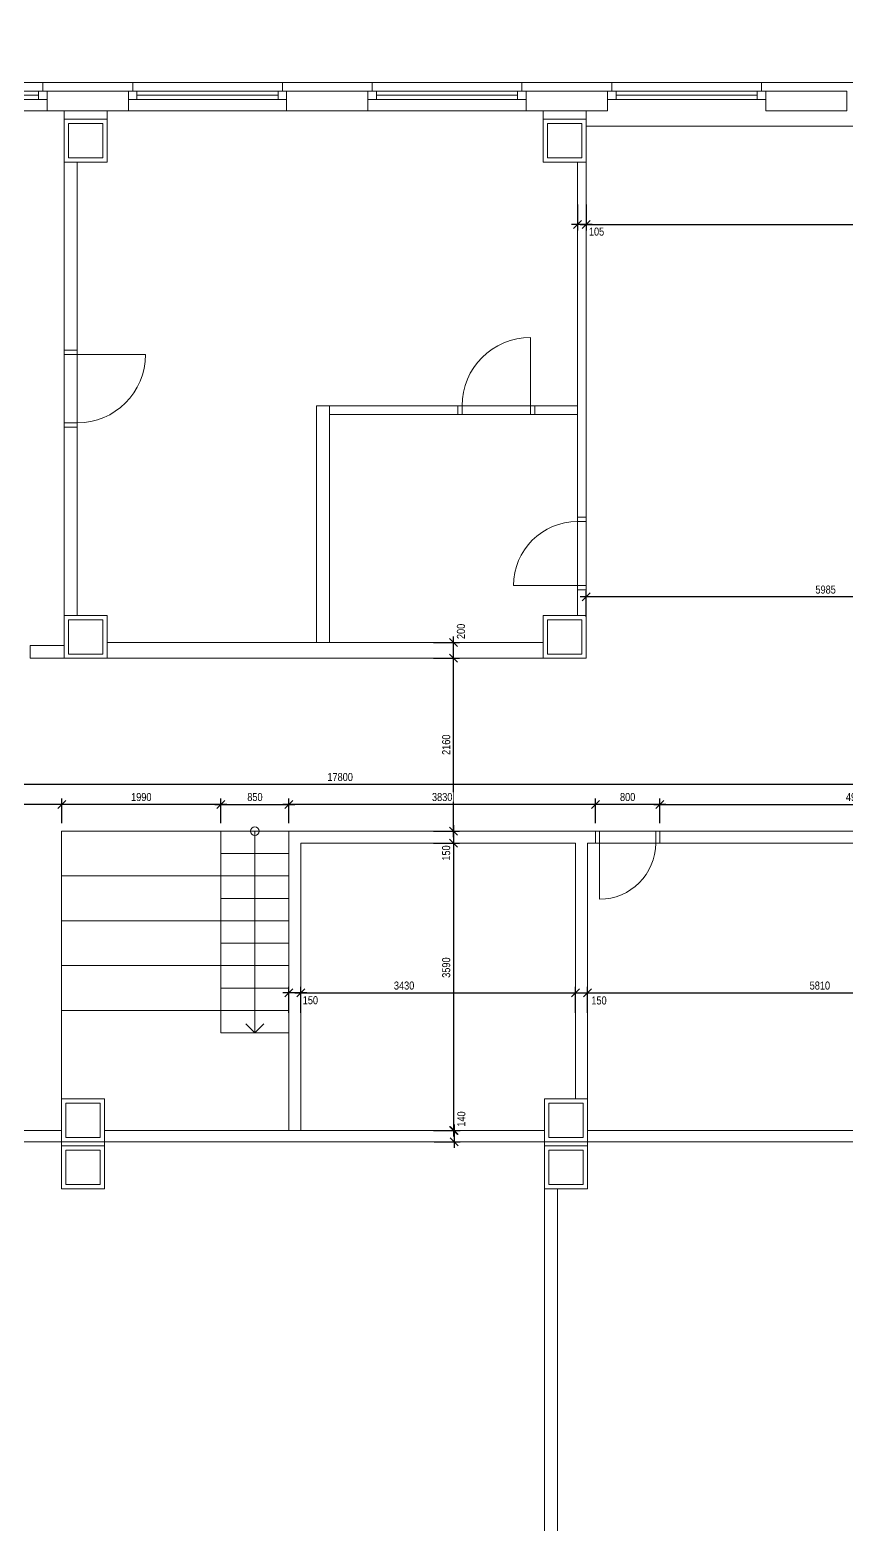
# Model space of a CAD drawing. Header units: millimetres. Extents: x -685 to 53218, y -11849 to 27902.
# Drawn here: x 13213 to 23423, y 6864 to 25618 of the extents above; entities that cross this region are included whole.
import ezdxf

# ---------------------------------------------------------------- set-up
doc = ezdxf.new("R2010")
doc.units = ezdxf.units.MM
for name, color, linetype, lineweight in [('__okna dvere', 7, 'Continuous', 9), ('_kóty', 7, 'Continuous', 5), ('Konštrukcie', 7, 'Continuous', 15)]:
    doc.layers.add(name, color=color, linetype=linetype, lineweight=lineweight)
doc.styles.add('PDF Arial', font='ARIALN.TTF')
doc.dimstyles.new('1.50 int', dxfattribs={"dimscale": 50, "dimtxt": 2, "dimasz": 2, "dimexe": 1.5, "dimexo": 2, "dimgap": 0.5, "dimtad": 1, "dimrnd": 5, "dimzin": 9, "dimtxsty": 'PDF Arial', "dimblk": 'OBLIQUE', "dimcen": 10, "dimdle": 1.5, "dimadec": 0, "dimazin": 0, "dimtfac": 1, "dimtmove": 1, "dimatfit": 3, "dimldrblk": 'OBLIQUE', "dimfxl": 5, "dimfxlon": 1, "dimarcsym": 0})

# ---------------------------------------------------------------- blocks, each defined once
blk = doc.blocks.new('*U6')
for points in [[(0, 0), (100, 0), (100, 100), (0, 100)], [(0, 0), (1850, 0), (1850, 100), (0, 100)], [(1750, 0), (1850, 0), (1850, 100), (1750, 100)]]:
    blk.add_lwpolyline(points, close=True)
blk.add_lwpolyline([(1750, 50), (100, 50)])
blk = doc.blocks.new('*U133')
at = {"ltscale": 0.25}
blk.add_lwpolyline([(50, 0), (50, 748)], dxfattribs=at)
for points in [[(50, 0), (0, 0), (0, -100), (50, -100)], [(798, -100), (848, -100), (848, 0), (798, 0)]]:
    blk.add_lwpolyline(points, close=True)
blk.add_lwpolyline([(50, 0), (798, 0), (798, -100), (50, -100)], close=True, dxfattribs=at)
blk.add_arc((50, 0), 748, 0, 90, dxfattribs=at)
blk = doc.blocks.new('*U7')
at = {"ltscale": 0.25}
blk.add_lwpolyline([(50, 0), (50, 800)], dxfattribs=at)
for points in [[(50, 0), (0, 0), (0, -100), (50, -100)], [(850, -100), (900, -100), (900, 0), (850, 0)]]:
    blk.add_lwpolyline(points, close=True)
blk.add_lwpolyline([(50, 0), (850, 0), (850, -100), (50, -100)], close=True, dxfattribs=at)
blk.add_arc((50, 0), 800, 0, 90, dxfattribs=at)
blk = doc.blocks.new('*U10')
at = {"ltscale": 0.25}
blk.add_lwpolyline([(50, 0), (50, 800)], dxfattribs=at)
for points in [[(50, 0), (0, 0), (0, -150), (50, -150)], [(850, -150), (900, -150), (900, 0), (850, 0)]]:
    blk.add_lwpolyline(points, close=True)
blk.add_lwpolyline([(50, 0), (850, 0), (850, -150), (50, -150)], close=True, dxfattribs=at)
blk.add_arc((50, 0), 800, 0, 90, dxfattribs=at)
blk = doc.blocks.new('_Oblique')
at = {"color": 0, "linetype": 'ByBlock', "lineweight": -2}
blk.add_line((-0.5, -0.5), (0.5, 0.5), dxfattribs=at)
blk = doc.blocks.new('*D25')
at = {"layer": '_kóty', "color": 0, "lineweight": -2, "transparency": 16777216}
for p, q in [((20162, 23440), (20162, 23115)), ((29142, 23440), (29142, 23115)), ((20087, 23190), (29217, 23190))]:
    blk.add_line(p, q, dxfattribs=at)
at = {"layer": 'Defpoints', "color": 0, "transparency": 16777216}
for p in [(29142, 25618), (20162, 25169), (29142, 23190)]:
    blk.add_point(p, dxfattribs=at)
at = {"layer": '_kóty', "color": 0, "lineweight": -2, "transparency": 16777216, "xscale": 100, "yscale": 100, "zscale": 100, "rotation": 180}
blk.add_blockref('_Oblique', (20162, 23190), dxfattribs=at)
at = {"layer": '_kóty', "color": 0, "lineweight": -2, "transparency": 16777216, "xscale": 100, "yscale": 100, "zscale": 100}
blk.add_blockref('_Oblique', (29142, 23190), dxfattribs=at)
at = {"layer": '_kóty', "color": 0, "transparency": 16777216, "insert": (24652, 23281), "char_height": 100, "attachment_point": 5, "style": 'PDF Arial', "bg_fill": 3, "box_fill_scale": 1.1, "bg_fill_color": 256, "bg_fill_true_color": 13158600, "bg_fill_transparency": 0}
blk.add_mtext('8980', dxfattribs=at)
blk = doc.blocks.new('*D52')
at = {"layer": '_kóty', "color": 0, "lineweight": -2, "transparency": 16777216}
for p, q in [((8189, 16443), (8189, 16118)), ((25989, 16443), (25989, 16118)), ((26064, 16193), (8114, 16193))]:
    blk.add_line(p, q, dxfattribs=at)
at = {"layer": 'Defpoints', "color": 0, "transparency": 16777216}
for p in [(8189, 17768), (25989, 17768), (8189, 16193)]:
    blk.add_point(p, dxfattribs=at)
at = {"layer": '_kóty', "color": 0, "lineweight": -2, "transparency": 16777216, "xscale": 100, "yscale": 100, "zscale": 100, "rotation": 180}
blk.add_blockref('_Oblique', (8189, 16193), dxfattribs=at)
at = {"layer": '_kóty', "color": 0, "lineweight": -2, "transparency": 16777216, "xscale": 100, "yscale": 100, "zscale": 100}
blk.add_blockref('_Oblique', (25989, 16193), dxfattribs=at)
at = {"layer": '_kóty', "color": 0, "transparency": 16777216, "insert": (17089, 16284), "char_height": 100, "attachment_point": 5, "style": 'PDF Arial', "bg_fill": 3, "box_fill_scale": 1.1, "bg_fill_color": 256, "bg_fill_true_color": 13158600, "bg_fill_transparency": 0}
blk.add_mtext('17800', dxfattribs=at)
blk = doc.blocks.new('*D55')
at = {"layer": '_kóty', "color": 0, "lineweight": -2, "transparency": 16777216}
for p, q in [((20055, 23440), (20055, 23115)), ((20162, 23440), (20162, 23115)), ((20237, 23190), (19980, 23190))]:
    blk.add_line(p, q, dxfattribs=at)
at = {"layer": 'Defpoints', "color": 0, "transparency": 16777216}
for p in [(20055, 25169), (20162, 25169), (20055, 23190)]:
    blk.add_point(p, dxfattribs=at)
at = {"layer": '_kóty', "color": 0, "transparency": 16777216, "insert": (20293, 23099), "char_height": 100, "attachment_point": 5, "style": 'PDF Arial', "bg_fill": 3, "box_fill_scale": 1.1, "bg_fill_color": 256, "bg_fill_true_color": 13158600, "bg_fill_transparency": 0}
blk.add_mtext('105', dxfattribs=at)
at = {"layer": '_kóty', "color": 0, "lineweight": -2, "transparency": 16777216, "xscale": 100, "yscale": 100, "zscale": 100, "rotation": 180}
blk.add_blockref('_Oblique', (20055, 23190), dxfattribs=at)
at = {"layer": '_kóty', "color": 0, "lineweight": -2, "transparency": 16777216, "xscale": 100, "yscale": 100, "zscale": 100}
blk.add_blockref('_Oblique', (20162, 23190), dxfattribs=at)
blk = doc.blocks.new('*D59')
at = {"layer": '_kóty', "color": 0, "lineweight": -2, "transparency": 16777216}
for p, q in [((20162, 18285), (20162, 18610)), ((26149, 18403), (26149, 18610)), ((26224, 18535), (20087, 18535))]:
    blk.add_line(p, q, dxfattribs=at)
at = {"layer": 'Defpoints', "color": 0, "transparency": 16777216}
for p in [(20162, 18535), (26149, 18303), (20162, 17768)]:
    blk.add_point(p, dxfattribs=at)
at = {"layer": '_kóty', "color": 0, "lineweight": -2, "transparency": 16777216, "xscale": 100, "yscale": 100, "zscale": 100, "rotation": 180}
blk.add_blockref('_Oblique', (20162, 18535), dxfattribs=at)
at = {"layer": '_kóty', "color": 0, "lineweight": -2, "transparency": 16777216, "xscale": 100, "yscale": 100, "zscale": 100}
blk.add_blockref('_Oblique', (26149, 18535), dxfattribs=at)
at = {"layer": '_kóty', "color": 0, "transparency": 16777216, "insert": (23156, 18626), "char_height": 100, "attachment_point": 5, "style": 'PDF Arial', "bg_fill": 3, "box_fill_scale": 1.1, "bg_fill_color": 256, "bg_fill_true_color": 13158600, "bg_fill_transparency": 0}
blk.add_mtext('5985', dxfattribs=at)
blk = doc.blocks.new('*U68')
at = {"ltscale": 0.25}
blk.add_lwpolyline([(50, 0), (50, 655)], dxfattribs=at)
for points in [[(50, 0), (0, 0), (0, -140), (50, -140)], [(705, -140), (755, -140), (755, 0), (705, 0)]]:
    blk.add_lwpolyline(points, close=True)
blk.add_lwpolyline([(50, 0), (705, 0), (705, -140), (50, -140)], close=True, dxfattribs=at)
blk.add_arc((50, 0), 655, 0, 90, dxfattribs=at)
blk = doc.blocks.new('*D69')
at = {"layer": '_kóty', "color": 0, "lineweight": -2, "transparency": 16777216}
for p, q in [((18506, 15533), (18506, 17843)), ((18256, 17768), (18581, 17768)), ((18256, 15608), (18581, 15608))]:
    blk.add_line(p, q, dxfattribs=at)
at = {"layer": 'Defpoints', "color": 0, "transparency": 16777216}
for p in [(17685, 17768), (18506, 17768), (16449, 15608)]:
    blk.add_point(p, dxfattribs=at)
at = {"layer": '_kóty', "color": 0, "lineweight": -2, "transparency": 16777216, "xscale": 100, "yscale": 100, "zscale": 100}
for p, rotation in [((18506, 17768), 90), ((18506, 15608), 270)]:
    blk.add_blockref('_Oblique', p, dxfattribs=dict(at, rotation=rotation))
at = {"layer": '_kóty', "color": 0, "transparency": 16777216, "insert": (18415, 16688), "char_height": 100, "attachment_point": 5, "rotation": 90, "style": 'PDF Arial', "bg_fill": 3, "box_fill_scale": 1.1, "bg_fill_color": 256, "bg_fill_true_color": 13158600, "bg_fill_transparency": 0}
blk.add_mtext('2160', dxfattribs=at)
blk = doc.blocks.new('*D70')
at = {"layer": '_kóty', "color": 0, "lineweight": -2, "transparency": 16777216}
for p, q in [((18256, 15608), (18581, 15608)), ((18506, 15683), (18506, 15383)), ((18256, 15458), (18581, 15458))]:
    blk.add_line(p, q, dxfattribs=at)
at = {"layer": 'Defpoints', "color": 0, "transparency": 16777216}
for p in [(16449, 15608), (17685, 15458)]:
    blk.add_point(p, dxfattribs=at)
at = {"layer": '_kóty', "color": 0, "lineweight": -2, "transparency": 16777216, "xscale": 100, "yscale": 100, "zscale": 100, "rotation": 90}
blk.add_blockref('_Oblique', (18506, 15608), dxfattribs=at)
at = {"layer": '_kóty', "color": 0, "transparency": 16777216, "insert": (18414, 15335), "char_height": 100, "attachment_point": 5, "rotation": 90, "style": 'PDF Arial', "bg_fill": 3, "box_fill_scale": 1.1, "bg_fill_color": 256, "bg_fill_true_color": 13158600, "bg_fill_transparency": 0}
blk.add_mtext('150', dxfattribs=at)
at = {"layer": 'Defpoints', "color": 0, "transparency": 16777216}
blk.add_point((18506, 15458), dxfattribs=at)
at = {"layer": '_kóty', "color": 0, "lineweight": -2, "transparency": 16777216, "xscale": 100, "yscale": 100, "zscale": 100, "rotation": 270}
blk.add_blockref('_Oblique', (18506, 15458), dxfattribs=at)
blk = doc.blocks.new('*D72')
at = {"layer": '_kóty', "color": 0, "lineweight": -2, "transparency": 16777216}
for p, q in [((18264, 11868), (18589, 11868)), ((18514, 11943), (18514, 11653)), ((18264, 11728), (18589, 11728))]:
    blk.add_line(p, q, dxfattribs=at)
at = {"layer": 'Defpoints', "color": 0, "transparency": 16777216}
for p in [(16599, 11868), (16894, 11728), (18514, 11728)]:
    blk.add_point(p, dxfattribs=at)
at = {"layer": '_kóty', "color": 0, "lineweight": -2, "transparency": 16777216, "xscale": 100, "yscale": 100, "zscale": 100, "rotation": 270}
blk.add_blockref('_Oblique', (18514, 11728), dxfattribs=at)
at = {"layer": '_kóty', "color": 0, "transparency": 16777216, "insert": (18604, 12011), "char_height": 100, "attachment_point": 5, "rotation": 90, "style": 'PDF Arial', "bg_fill": 3, "box_fill_scale": 1.1, "bg_fill_color": 256, "bg_fill_true_color": 13158600, "bg_fill_transparency": 0}
blk.add_mtext('140', dxfattribs=at)
at = {"layer": '_kóty', "color": 0, "lineweight": -2, "transparency": 16777216, "xscale": 100, "yscale": 100, "zscale": 100, "rotation": 90}
blk.add_blockref('_Oblique', (18514, 11868), dxfattribs=at)
blk = doc.blocks.new('*D73')
at = {"layer": '_kóty', "color": 0, "lineweight": -2, "transparency": 16777216}
for p, q in [((18506, 17693), (18506, 18042)), ((18256, 17967), (18581, 17967)), ((18256, 17768), (18581, 17768))]:
    blk.add_line(p, q, dxfattribs=at)
at = {"layer": 'Defpoints', "color": 0, "transparency": 16777216}
for p in [(16903, 17967), (17685, 17768)]:
    blk.add_point(p, dxfattribs=at)
at = {"layer": '_kóty', "color": 0, "lineweight": -2, "transparency": 16777216, "xscale": 100, "yscale": 100, "zscale": 100, "rotation": 270}
blk.add_blockref('_Oblique', (18506, 17768), dxfattribs=at)
at = {"layer": '_kóty', "color": 0, "transparency": 16777216, "insert": (18599, 18104), "char_height": 100, "attachment_point": 5, "rotation": 90, "style": 'PDF Arial', "bg_fill": 3, "box_fill_scale": 1.1, "bg_fill_color": 256, "bg_fill_true_color": 13158600, "bg_fill_transparency": 0}
blk.add_mtext('200', dxfattribs=at)
at = {"layer": 'Defpoints', "color": 0, "transparency": 16777216}
blk.add_point((18506, 17967), dxfattribs=at)
at = {"layer": '_kóty', "color": 0, "lineweight": -2, "transparency": 16777216, "xscale": 100, "yscale": 100, "zscale": 100, "rotation": 90}
blk.add_blockref('_Oblique', (18506, 17967), dxfattribs=at)
blk = doc.blocks.new('*D74')
at = {"layer": '_kóty', "color": 0, "lineweight": -2, "transparency": 16777216}
for p, q in [((15674, 15943), (13534, 15943)), ((13609, 15708), (13609, 16018)), ((15599, 15708), (15599, 16018))]:
    blk.add_line(p, q, dxfattribs=at)
at = {"layer": 'Defpoints', "color": 0, "transparency": 16777216}
for p in [(13609, 15943), (13609, 15608), (15599, 15608)]:
    blk.add_point(p, dxfattribs=at)
at = {"layer": '_kóty', "color": 0, "lineweight": -2, "transparency": 16777216, "xscale": 100, "yscale": 100, "zscale": 100, "rotation": 180}
blk.add_blockref('_Oblique', (13609, 15943), dxfattribs=at)
at = {"layer": '_kóty', "color": 0, "lineweight": -2, "transparency": 16777216, "xscale": 100, "yscale": 100, "zscale": 100}
blk.add_blockref('_Oblique', (15599, 15943), dxfattribs=at)
at = {"layer": '_kóty', "color": 0, "transparency": 16777216, "insert": (14604, 16034), "char_height": 100, "attachment_point": 5, "style": 'PDF Arial', "bg_fill": 3, "box_fill_scale": 1.1, "bg_fill_color": 256, "bg_fill_true_color": 13158600, "bg_fill_transparency": 0}
blk.add_mtext('1990', dxfattribs=at)
blk = doc.blocks.new('*D75')
at = {"layer": '_kóty', "color": 0, "lineweight": -2, "transparency": 16777216}
for p, q in [((15524, 15943), (16524, 15943)), ((15599, 15708), (15599, 16018)), ((16449, 15708), (16449, 16018))]:
    blk.add_line(p, q, dxfattribs=at)
at = {"layer": 'Defpoints', "color": 0, "transparency": 16777216}
for p in [(16449, 15943), (15599, 15608), (16449, 15608)]:
    blk.add_point(p, dxfattribs=at)
at = {"layer": '_kóty', "color": 0, "lineweight": -2, "transparency": 16777216, "xscale": 100, "yscale": 100, "zscale": 100, "rotation": 180}
blk.add_blockref('_Oblique', (15599, 15943), dxfattribs=at)
at = {"layer": '_kóty', "color": 0, "lineweight": -2, "transparency": 16777216, "xscale": 100, "yscale": 100, "zscale": 100}
blk.add_blockref('_Oblique', (16449, 15943), dxfattribs=at)
at = {"layer": '_kóty', "color": 0, "transparency": 16777216, "insert": (16024, 16034), "char_height": 100, "attachment_point": 5, "style": 'PDF Arial', "bg_fill": 3, "box_fill_scale": 1.1, "bg_fill_color": 256, "bg_fill_true_color": 13158600, "bg_fill_transparency": 0}
blk.add_mtext('850', dxfattribs=at)
blk = doc.blocks.new('*D76')
at = {"layer": '_kóty', "color": 0, "lineweight": -2, "transparency": 16777216}
for p, q in [((21011, 15943), (26064, 15943)), ((21086, 15708), (21086, 16018)), ((25989, 15708), (25989, 16018))]:
    blk.add_line(p, q, dxfattribs=at)
at = {"layer": 'Defpoints', "color": 0, "transparency": 16777216}
for p in [(25989, 15943), (21086, 15608), (25989, 15608)]:
    blk.add_point(p, dxfattribs=at)
at = {"layer": '_kóty', "color": 0, "lineweight": -2, "transparency": 16777216, "xscale": 100, "yscale": 100, "zscale": 100, "rotation": 180}
blk.add_blockref('_Oblique', (21086, 15943), dxfattribs=at)
at = {"layer": '_kóty', "color": 0, "lineweight": -2, "transparency": 16777216, "xscale": 100, "yscale": 100, "zscale": 100}
blk.add_blockref('_Oblique', (25989, 15943), dxfattribs=at)
at = {"layer": '_kóty', "color": 0, "transparency": 16777216, "insert": (23537, 16034), "char_height": 100, "attachment_point": 5, "style": 'PDF Arial', "bg_fill": 3, "box_fill_scale": 1.1, "bg_fill_color": 256, "bg_fill_true_color": 13158600, "bg_fill_transparency": 0}
blk.add_mtext('4910', dxfattribs=at)
blk = doc.blocks.new('*D77')
at = {"layer": '_kóty', "color": 0, "lineweight": -2, "transparency": 16777216}
for p, q in [((13684, 15943), (11964, 15943)), ((12039, 15693), (12039, 16018)), ((13609, 15708), (13609, 16018))]:
    blk.add_line(p, q, dxfattribs=at)
at = {"layer": 'Defpoints', "color": 0, "transparency": 16777216}
for p in [(12039, 15943), (13609, 15608), (12039, 14868)]:
    blk.add_point(p, dxfattribs=at)
at = {"layer": '_kóty', "color": 0, "lineweight": -2, "transparency": 16777216, "xscale": 100, "yscale": 100, "zscale": 100, "rotation": 180}
blk.add_blockref('_Oblique', (12039, 15943), dxfattribs=at)
at = {"layer": '_kóty', "color": 0, "lineweight": -2, "transparency": 16777216, "xscale": 100, "yscale": 100, "zscale": 100}
blk.add_blockref('_Oblique', (13609, 15943), dxfattribs=at)
at = {"layer": '_kóty', "color": 0, "transparency": 16777216, "insert": (12824, 16034), "char_height": 100, "attachment_point": 5, "style": 'PDF Arial', "bg_fill": 3, "box_fill_scale": 1.1, "bg_fill_color": 256, "bg_fill_true_color": 13158600, "bg_fill_transparency": 0}
blk.add_mtext('1570', dxfattribs=at)
blk = doc.blocks.new('*D80')
at = {"layer": '_kóty', "color": 0, "lineweight": -2, "transparency": 16777216}
for p, q in [((18256, 15458), (18581, 15458)), ((18506, 15533), (18506, 11793)), ((18256, 11868), (18581, 11868))]:
    blk.add_line(p, q, dxfattribs=at)
at = {"layer": 'Defpoints', "color": 0, "transparency": 16777216}
for p in [(17685, 15458), (16599, 11868), (18506, 11868)]:
    blk.add_point(p, dxfattribs=at)
at = {"layer": '_kóty', "color": 0, "lineweight": -2, "transparency": 16777216, "xscale": 100, "yscale": 100, "zscale": 100}
for p, rotation in [((18506, 15458), 90), ((18506, 11868), 270)]:
    blk.add_blockref('_Oblique', p, dxfattribs=dict(at, rotation=rotation))
at = {"layer": '_kóty', "color": 0, "transparency": 16777216, "insert": (18415, 13903), "char_height": 100, "attachment_point": 5, "rotation": 90, "style": 'PDF Arial', "bg_fill": 3, "box_fill_scale": 1.1, "bg_fill_color": 256, "bg_fill_true_color": 13158600, "bg_fill_transparency": 0}
blk.add_mtext('3590', dxfattribs=at)
blk = doc.blocks.new('*D81')
at = {"layer": '_kóty', "color": 0, "lineweight": -2, "transparency": 16777216}
for p, q in [((16524, 13587), (20104, 13587)), ((16599, 13337), (16599, 13662)), ((20029, 13337), (20029, 13662))]:
    blk.add_line(p, q, dxfattribs=at)
at = {"layer": 'Defpoints', "color": 0, "transparency": 16777216}
for p in [(20029, 13587), (20029, 12262), (16599, 11868)]:
    blk.add_point(p, dxfattribs=at)
at = {"layer": '_kóty', "color": 0, "lineweight": -2, "transparency": 16777216, "xscale": 100, "yscale": 100, "zscale": 100, "rotation": 180}
blk.add_blockref('_Oblique', (16599, 13587), dxfattribs=at)
at = {"layer": '_kóty', "color": 0, "lineweight": -2, "transparency": 16777216, "xscale": 100, "yscale": 100, "zscale": 100}
blk.add_blockref('_Oblique', (20029, 13587), dxfattribs=at)
at = {"layer": '_kóty', "color": 0, "transparency": 16777216, "insert": (17888, 13678), "char_height": 100, "attachment_point": 5, "style": 'PDF Arial', "bg_fill": 3, "box_fill_scale": 1.1, "bg_fill_color": 256, "bg_fill_true_color": 13158600, "bg_fill_transparency": 0}
blk.add_mtext('3430', dxfattribs=at)
blk = doc.blocks.new('*D82')
at = {"layer": '_kóty', "color": 0, "lineweight": -2, "transparency": 16777216}
for p, q in [((16674, 13587), (16374, 13587)), ((16449, 13337), (16449, 13662)), ((16599, 13337), (16599, 13662))]:
    blk.add_line(p, q, dxfattribs=at)
at = {"layer": 'Defpoints', "color": 0, "transparency": 16777216}
for p in [(16449, 13587), (16449, 11868), (16599, 11868)]:
    blk.add_point(p, dxfattribs=at)
at = {"layer": '_kóty', "color": 0, "lineweight": -2, "transparency": 16777216, "xscale": 100, "yscale": 100, "zscale": 100, "rotation": 180}
blk.add_blockref('_Oblique', (16449, 13587), dxfattribs=at)
at = {"layer": '_kóty', "color": 0, "transparency": 16777216, "insert": (16717, 13495), "char_height": 100, "attachment_point": 5, "style": 'PDF Arial', "bg_fill": 3, "box_fill_scale": 1.1, "bg_fill_color": 256, "bg_fill_true_color": 13158600, "bg_fill_transparency": 0}
blk.add_mtext('150', dxfattribs=at)
at = {"layer": '_kóty', "color": 0, "lineweight": -2, "transparency": 16777216, "xscale": 100, "yscale": 100, "zscale": 100}
blk.add_blockref('_Oblique', (16599, 13587), dxfattribs=at)
blk = doc.blocks.new('*D83')
at = {"layer": '_kóty', "color": 0, "lineweight": -2, "transparency": 16777216}
for p, q in [((19954, 13587), (20254, 13587)), ((20029, 13337), (20029, 13662)), ((20179, 13337), (20179, 13662))]:
    blk.add_line(p, q, dxfattribs=at)
at = {"layer": 'Defpoints', "color": 0, "transparency": 16777216}
for p in [(20029, 12262), (20179, 12262)]:
    blk.add_point(p, dxfattribs=at)
at = {"layer": '_kóty', "color": 0, "lineweight": -2, "transparency": 16777216, "xscale": 100, "yscale": 100, "zscale": 100, "rotation": 180}
blk.add_blockref('_Oblique', (20029, 13587), dxfattribs=at)
at = {"layer": '_kóty', "color": 0, "transparency": 16777216, "insert": (20324, 13492), "char_height": 100, "attachment_point": 5, "style": 'PDF Arial', "bg_fill": 3, "box_fill_scale": 1.1, "bg_fill_color": 256, "bg_fill_true_color": 13158600, "bg_fill_transparency": 0}
blk.add_mtext('150', dxfattribs=at)
at = {"layer": 'Defpoints', "color": 0, "transparency": 16777216}
blk.add_point((20179, 13587), dxfattribs=at)
at = {"layer": '_kóty', "color": 0, "lineweight": -2, "transparency": 16777216, "xscale": 100, "yscale": 100, "zscale": 100}
blk.add_blockref('_Oblique', (20179, 13587), dxfattribs=at)
blk = doc.blocks.new('*D84')
at = {"layer": '_kóty', "color": 0, "lineweight": -2, "transparency": 16777216}
for p, q in [((20104, 13587), (26064, 13587)), ((20179, 13337), (20179, 13662)), ((25989, 13337), (25989, 13662))]:
    blk.add_line(p, q, dxfattribs=at)
at = {"layer": 'Defpoints', "color": 0, "transparency": 16777216}
for p in [(25989, 13587), (20179, 12262), (25989, 12262)]:
    blk.add_point(p, dxfattribs=at)
at = {"layer": '_kóty', "color": 0, "lineweight": -2, "transparency": 16777216, "xscale": 100, "yscale": 100, "zscale": 100, "rotation": 180}
blk.add_blockref('_Oblique', (20179, 13587), dxfattribs=at)
at = {"layer": '_kóty', "color": 0, "lineweight": -2, "transparency": 16777216, "xscale": 100, "yscale": 100, "zscale": 100}
blk.add_blockref('_Oblique', (25989, 13587), dxfattribs=at)
at = {"layer": '_kóty', "color": 0, "transparency": 16777216, "insert": (23084, 13678), "char_height": 100, "attachment_point": 5, "style": 'PDF Arial', "bg_fill": 3, "box_fill_scale": 1.1, "bg_fill_color": 256, "bg_fill_true_color": 13158600, "bg_fill_transparency": 0}
blk.add_mtext('5810', dxfattribs=at)
blk = doc.blocks.new('*D108')
at = {"layer": '_kóty', "color": 0, "lineweight": -2, "transparency": 16777216}
for p, q in [((21161, 15943), (20204, 15943)), ((20279, 15708), (20279, 16018)), ((21086, 15708), (21086, 16018))]:
    blk.add_line(p, q, dxfattribs=at)
at = {"layer": 'Defpoints', "color": 0, "transparency": 16777216}
for p in [(20279, 15943), (20279, 15608), (21086, 15608)]:
    blk.add_point(p, dxfattribs=at)
at = {"layer": '_kóty', "color": 0, "lineweight": -2, "transparency": 16777216, "xscale": 100, "yscale": 100, "zscale": 100, "rotation": 180}
blk.add_blockref('_Oblique', (20279, 15943), dxfattribs=at)
at = {"layer": '_kóty', "color": 0, "lineweight": -2, "transparency": 16777216, "xscale": 100, "yscale": 100, "zscale": 100}
blk.add_blockref('_Oblique', (21086, 15943), dxfattribs=at)
at = {"layer": '_kóty', "color": 0, "transparency": 16777216, "insert": (20682, 16034), "char_height": 100, "attachment_point": 5, "style": 'PDF Arial', "bg_fill": 3, "box_fill_scale": 1.1, "bg_fill_color": 256, "bg_fill_true_color": 13158600, "bg_fill_transparency": 0}
blk.add_mtext('800', dxfattribs=at)
blk = doc.blocks.new('*D109')
at = {"layer": '_kóty', "color": 0, "lineweight": -2, "transparency": 16777216}
for p, q in [((20354, 15943), (16374, 15943)), ((16449, 15708), (16449, 16018)), ((20279, 15708), (20279, 16018))]:
    blk.add_line(p, q, dxfattribs=at)
at = {"layer": 'Defpoints', "color": 0, "transparency": 16777216}
for p in [(16449, 15943), (16449, 15608), (20279, 15608)]:
    blk.add_point(p, dxfattribs=at)
at = {"layer": '_kóty', "color": 0, "lineweight": -2, "transparency": 16777216, "xscale": 100, "yscale": 100, "zscale": 100, "rotation": 180}
blk.add_blockref('_Oblique', (16449, 15943), dxfattribs=at)
at = {"layer": '_kóty', "color": 0, "lineweight": -2, "transparency": 16777216, "xscale": 100, "yscale": 100, "zscale": 100}
blk.add_blockref('_Oblique', (20279, 15943), dxfattribs=at)
at = {"layer": '_kóty', "color": 0, "transparency": 16777216, "insert": (18364, 16034), "char_height": 100, "attachment_point": 5, "style": 'PDF Arial', "bg_fill": 3, "box_fill_scale": 1.1, "bg_fill_color": 256, "bg_fill_true_color": 13158600, "bg_fill_transparency": 0}
blk.add_mtext('3830', dxfattribs=at)

msp = doc.modelspace()

# ---------------------------------------------------------------- linework, layer by layer
at = {"layer": 'Konštrukcie'}
for p, q in [((50962.093, 24962.952), (6435.366, 24962.952)), ((13427.078, 24610.159), (13427.078, 24856.045)), ((14442.693, 24856.045), (13427.078, 24856.045)), ((14442.693, 24610.159), (14442.693, 24856.045)), ((16420.471, 24610.159), (16420.471, 24856.045)), ((17436.087, 24856.045), (16420.471, 24856.045)), ((17436.087, 24610.159), (17436.087, 24856.045)), ((19413.864, 24610.159), (19413.864, 24856.045)), ((20429.48, 24856.045), (19413.864, 24856.045)), ((20429.48, 24610.159), (20429.48, 24856.045)), ((22407.258, 24610.159), (22407.258, 24856.045)), ((23422.873, 24856.045), (22407.258, 24856.045)), ((23422.873, 24610.159), (23422.873, 24856.045)), ((20429.48, 24610.159), (11182.032, 24610.159)), ((13640.891, 24503.252), (13640.891, 24610.159)), ((14175.426, 24503.252), (14175.426, 24610.159)), ((19627.678, 24503.252), (19627.678, 24610.159)), ((20162.213, 24503.252), (20162.213, 24610.159)), ((23422.873, 24610.159), (22407.258, 24610.159)), ((16794.645, 20921.871), (16794.645, 17967.047)), ((16955.005, 20814.964), (16955.005, 17967.047)), ((19629.54, 17967.047), (14177.288, 17967.047)), ((19627.678, 17768.117), (14175.426, 17768.117)), ((14143.174, 11868.117), (19644.105, 11868.117)), ((20178.639, 11868.117), (25614.465, 11868.117)), ((14143.174, 11727.877), (19644.105, 11727.877)), ((14143.174, 11727.877), (19644.105, 11727.877)), ((20178.639, 11727.877), (25614.465, 11727.877)), ((19644.105, 11139.889), (19644.105, 6863.612)), ((19804.465, 11139.889), (19804.465, 6863.612))]:
    msp.add_line(p, q, dxfattribs=at)
at = {"layer": 'Konštrukcie', "lineweight": 9}
for p, q in [((13608.639, 15608.117), (13608.639, 12262.411)), ((15598.639, 15608.117), (15598.639, 13088.117))]:
    msp.add_line(p, q, dxfattribs=at)
at = {"layer": 'Konštrukcie'}
for points in [[(13373.624, 24856.045), (13373.624, 24962.952)], [(14496.147, 24856.045), (14496.147, 24962.952)], [(16367.017, 24856.045), (16367.017, 24962.952)], [(17489.54, 24856.045), (17489.54, 24962.952)], [(19360.411, 24856.045), (19360.411, 24962.952)], [(20482.933, 24856.045), (20482.933, 24962.952)], [(22353.804, 24856.045), (22353.804, 24962.952)], [(25614.465, 24418.477), (20162.213, 24418.477)], [(13640.891, 23968.717), (13640.891, 21616.766), (13801.252, 21616.766), (13801.252, 23968.717)], [(20055.306, 23968.717), (20055.306, 19530.279), (20162.213, 19530.279), (20162.213, 23968.717)], [(16794.645, 20921.871), (18558.609, 20921.871), (18558.609, 20814.964), (16955.005, 20814.964)], [(16955.005, 20814.964), (16955.005, 20921.871)], [(20055.306, 20921.871), (19520.771, 20921.871), (19520.771, 20814.964), (20055.306, 20814.964)], [(13640.891, 18302.651), (13640.891, 20654.603), (13801.252, 20654.603), (13801.252, 18302.651)], [(13640.891, 17928.477), (13213.264, 17928.477), (13213.264, 17768.117), (13640.891, 17768.117)], [(25988.639, 15608.117), (16448.639, 15608.117), (16448.639, 11868.117)], [(20028.639, 15458.117), (16598.639, 15458.117), (16598.639, 11868.117)], [(20028.639, 15458.117), (20028.639, 12262.411)], [(25988.639, 15458.117), (20178.639, 15458.117)], [(20178.639, 15458.117), (20178.639, 12262.411)], [(13608.639, 11868.117), (8188.639, 11868.117), (8188.639, 11727.877), (13608.639, 11727.877)], [(13608.639, 11727.877), (13608.639, 11674.423)], [(14143.174, 11727.877), (14143.174, 11674.423)], [(19644.105, 11727.877), (19644.105, 11674.423)], [(20178.639, 11727.877), (20178.639, 11674.423)]]:
    msp.add_lwpolyline(points, dxfattribs=at)
for points in [[(13640.891, 23968.717), (14175.426, 23968.717), (14175.426, 24503.252), (13640.891, 24503.252)], [(13694.345, 24022.171), (14121.972, 24022.171), (14121.972, 24449.799), (13694.345, 24449.799)], [(19627.678, 23968.717), (20162.213, 23968.717), (20162.213, 24503.252), (19627.678, 24503.252)], [(19681.132, 24022.171), (20108.759, 24022.171), (20108.759, 24449.799), (19681.132, 24449.799)], [(20162.213, 18302.651), (20055.306, 18302.651), (20055.306, 18623.372), (20162.213, 18623.372)], [(13640.891, 17768.117), (14175.426, 17768.117), (14175.426, 18302.651), (13640.891, 18302.651)], [(13694.345, 17821.57), (14121.972, 17821.57), (14121.972, 18249.198), (13694.345, 18249.198)], [(19627.678, 17768.117), (20162.213, 17768.117), (20162.213, 18302.651), (19627.678, 18302.651)], [(19681.132, 17821.57), (20108.759, 17821.57), (20108.759, 18249.198), (19681.132, 18249.198)], [(13608.639, 11727.877), (14143.174, 11727.877), (14143.174, 12262.411), (13608.639, 12262.411)], [(13662.093, 11781.33), (14089.72, 11781.33), (14089.72, 12208.958), (13662.093, 12208.958)], [(19644.105, 11727.877), (20178.639, 11727.877), (20178.639, 12262.411), (19644.105, 12262.411)], [(19697.558, 11781.33), (20125.186, 11781.33), (20125.186, 12208.958), (19697.558, 12208.958)], [(13608.639, 11139.889), (14143.174, 11139.889), (14143.174, 11674.423), (13608.639, 11674.423)], [(19644.105, 11139.889), (20178.639, 11139.889), (20178.639, 11674.423), (19644.105, 11674.423)], [(13662.093, 11193.342), (14089.72, 11193.342), (14089.72, 11620.97), (13662.093, 11620.97)], [(19697.558, 11193.342), (20125.186, 11193.342), (20125.186, 11620.97), (19697.558, 11620.97)]]:
    msp.add_lwpolyline(points, close=True, dxfattribs=at)
at = {"layer": 'Konštrukcie', "lineweight": 9}
for points in [[(16448.639, 15608.117), (13608.639, 15608.117)], [(16023.639, 15608.117), (16023.639, 13088.117)], [(16448.639, 15328.117), (15598.639, 15328.117)], [(16448.639, 15048.117), (13608.639, 15048.117)], [(16448.639, 14768.117), (15598.639, 14768.117)], [(16448.639, 14488.117), (13608.639, 14488.117)], [(16448.639, 14208.117), (15598.639, 14208.117)], [(16448.639, 13928.117), (13608.639, 13928.117)], [(16448.639, 13648.117), (15598.639, 13648.117)], [(16448.639, 13368.117), (13608.639, 13368.117)], [(16023.639, 13088.117), (15910.247, 13201.509)], [(16023.639, 13088.117), (16137.031, 13201.509)], [(16448.639, 13088.117), (15598.639, 13088.117)]]:
    msp.add_lwpolyline(points, dxfattribs=at)
msp.add_circle((16023.639, 15608.117), 53.453, dxfattribs=at)

# ---------------------------------------------------------------- block references
at = {"layer": '__okna dvere', "yscale": 1.069069069069, "zscale": 1.069069069069}
for name, p, xscale in [('*U6', (11449.3, 24749.138), 1.069069069069), ('*U6', (14442.693, 24749.138), 1.069069069069), ('*U6', (17436.087, 24749.138), 1.069069069069), ('*U6', (20429.48, 24749.138), 1.069069069069), ('*U7', (19520.771, 20921.871), -1.069069069069)]:
    msp.add_blockref(name, p, dxfattribs=dict(at, xscale=xscale))
for name, p, xscale, rotation in [('*U10', (13801.252, 21616.766), 1.069069069069, 270), ('*U133', (20055.306, 18623.372), 1.069069069069, 90.00000000000001), ('*U68', (20278.639, 15458.117), -1.069069069069, 180)]:
    msp.add_blockref(name, p, dxfattribs=dict(at, xscale=xscale, rotation=rotation))

# ---------------------------------------------------------------- next in the draw order: dimensions: what is measured, and where the dimension line sits
at = {"layer": '_kóty'}
for base, p1, p2, override, picture, middle in [((29142.393, 23189.677), (20162.213, 25168.626), (29142.393, 25618.386), {"dimscale": 50, "dimgap": 0.8, "dimtfill": 1}, '*D25', (24652.303, 23280.735)), ((8188.639, 16192.816), (25988.639, 17768.117), (8188.639, 17768.117), {"dimgap": 0.8, "dimtfill": 1}, '*D52', (17088.639, 16283.873))]:
    dim = msp.add_linear_dim(base=base, p1=p1, p2=p2, dimstyle='1.50 int', override=override, dxfattribs=at)
    dim.commit()
    dim.dimension.update_dxf_attribs({"geometry": picture, "text_midpoint": middle})
dim = msp.add_linear_dim(base=(18514.435, 11727.877), p1=(16598.639, 11868.117), p2=(16893.639, 11727.877), angle=90, dimstyle='1.50 int', override={"dimgap": 0.8, "dimtmove": 2, "dimtfill": 1}, dxfattribs=at)
dim.commit()
dim.dimension.update_dxf_attribs({"geometry": '*D72', "text_midpoint": (18604.035, 12011.068), "dimtype": 160})

# ---------------------------------------------------------------- next in the draw order: dimensions: what is measured, and where the dimension line sits
dim = msp.add_linear_dim(base=(20055.306, 23189.677), p1=(20162.213, 25168.626), p2=(20055.306, 25168.626), dimstyle='1.50 int', override={"dimgap": 0.8, "dimtmove": 2, "dimtfill": 1}, dxfattribs=at)
dim.commit()
dim.dimension.update_dxf_attribs({"geometry": '*D55', "text_midpoint": (20293.119, 23099.411), "dimtype": 160})
for base, p1, p2, picture, middle in [((20162.213, 18535.395), (26148.999, 18302.651), (20162.213, 17768.117), '*D59', (23155.606, 18626.452)), ((13608.639, 15942.816), (15598.639, 15608.117), (13608.639, 15608.117), '*D74', (14603.639, 16033.873))]:
    dim = msp.add_linear_dim(base=base, p1=p1, p2=p2, dimstyle='1.50 int', override={"dimgap": 0.8, "dimtfill": 1}, dxfattribs=at)
    dim.commit()
    dim.dimension.update_dxf_attribs({"geometry": picture, "text_midpoint": middle})
dim = msp.add_linear_dim(base=(18506.222, 17768.117), p1=(16448.639, 15608.117), p2=(17684.765, 17768.117), angle=90, dimstyle='1.50 int', override={"dimgap": 0.8, "dimtfill": 1}, dxfattribs=at)
dim.commit()
dim.dimension.update_dxf_attribs({"geometry": '*D69', "text_midpoint": (18415.164, 16688.117)})
dim = msp.add_linear_dim(base=(25988.639, 15942.816), p1=(21085.546, 15608.117), p2=(25988.639, 15608.117), text='4910', dimstyle='1.50 int', override={"dimgap": 0.8, "dimtfill": 1}, dxfattribs=at)
dim.commit()
dim.dimension.update_dxf_attribs({"geometry": '*D76', "text_midpoint": (23537.093, 16033.873)})

# ---------------------------------------------------------------- next in the draw order: dimensions: what is measured, and where the dimension line sits
for base, p1, p2, picture, middle in [((18506.222, 17967.047), (17684.765, 17768.117), (16903.414, 17967.047), '*D73', (18598.622, 18104.085)), ((18506.222, 15458.117), (16448.639, 15608.117), (17684.765, 15458.117), '*D70', (18414.304, 15334.682))]:
    dim = msp.add_linear_dim(base=base, p1=p1, p2=p2, angle=90, dimstyle='1.50 int', override={"dimgap": 0.8, "dimtmove": 2, "dimtfill": 1}, dxfattribs=at)
    dim.commit()
    dim.dimension.update_dxf_attribs({"geometry": picture, "text_midpoint": middle, "dimtype": 160})
dim = msp.add_linear_dim(base=(12038.639, 15942.816), p1=(13608.639, 15608.117), p2=(12038.639, 14868.117), dimstyle='1.50 int', override={"dimgap": 0.8, "dimtfill": 1}, dxfattribs=at)
dim.commit()
dim.dimension.update_dxf_attribs({"geometry": '*D77', "text_midpoint": (12823.639, 16033.873)})
dim = msp.add_linear_dim(base=(20278.639, 15942.816), p1=(21085.546, 15608.117), p2=(20278.639, 15608.117), text='800', dimstyle='1.50 int', override={"dimgap": 0.8, "dimtfill": 1}, dxfattribs=at)
dim.commit()
dim.dimension.update_dxf_attribs({"geometry": '*D108', "text_midpoint": (20682.093, 16033.873)})

# ---------------------------------------------------------------- next in the draw order: linework, layer by layer
at = {"layer": 'Konštrukcie'}
msp.add_lwpolyline([(16598.639, 15458.117), (16598.639, 11868.117)], dxfattribs=at)

# ---------------------------------------------------------------- next in the draw order: dimensions: what is measured, and where the dimension line sits
at = {"layer": '_kóty'}
dim = msp.add_linear_dim(base=(16448.639, 15942.816), p1=(15598.639, 15608.117), p2=(16448.639, 15608.117), dimstyle='1.50 int', override={"dimgap": 0.8, "dimtfill": 1}, dxfattribs=at)
dim.commit()
dim.dimension.update_dxf_attribs({"geometry": '*D75', "text_midpoint": (16023.639, 16033.873)})

# ---------------------------------------------------------------- next in the draw order: dimensions: what is measured, and where the dimension line sits
dim = msp.add_linear_dim(base=(18506.222, 11868.117), p1=(17684.765, 15458.117), p2=(16598.639, 11868.117), angle=90, dimstyle='1.50 int', override={"dimgap": 0.8, "dimtmove": 2, "dimtfill": 1}, dxfattribs=at)
dim.commit()
dim.dimension.update_dxf_attribs({"geometry": '*D80', "text_midpoint": (18415.164, 13903.059), "dimtype": 160})

# ---------------------------------------------------------------- next in the draw order: dimensions: what is measured, and where the dimension line sits
dim = msp.add_linear_dim(base=(16448.639, 15942.816), p1=(20278.639, 15608.117), p2=(16448.639, 15608.117), dimstyle='1.50 int', override={"dimgap": 0.8, "dimtfill": 1}, dxfattribs=at)
dim.commit()
dim.dimension.update_dxf_attribs({"geometry": '*D109', "text_midpoint": (18363.639, 16033.873)})
dim = msp.add_linear_dim(base=(20028.639, 13586.672), p1=(16598.639, 11868.117), p2=(20028.639, 12262.411), dimstyle='1.50 int', override={"dimgap": 0.8, "dimtfill": 1}, dxfattribs=at)
dim.commit()
dim.dimension.update_dxf_attribs({"geometry": '*D81', "text_midpoint": (17887.832, 13586.672), "dimtype": 160})

# ---------------------------------------------------------------- next in the draw order: dimensions: what is measured, and where the dimension line sits
for base, p1, p2, picture, middle in [((16448.639, 13586.672), (16598.639, 11868.117), (16448.639, 11868.117), '*D82', (16717.366, 13495.413)), ((20178.639, 13586.672), (20028.639, 12262.411), (20178.639, 12262.411), '*D83', (20323.692, 13492.466))]:
    dim = msp.add_linear_dim(base=base, p1=p1, p2=p2, dimstyle='1.50 int', override={"dimgap": 0.8, "dimtmove": 2, "dimtfill": 1}, dxfattribs=at)
    dim.commit()
    dim.dimension.update_dxf_attribs({"geometry": picture, "text_midpoint": middle, "dimtype": 160})

# ---------------------------------------------------------------- next in the draw order: dimensions: what is measured, and where the dimension line sits
dim = msp.add_linear_dim(base=(25988.639, 13586.672), p1=(20178.639, 12262.411), p2=(25988.639, 12262.411), dimstyle='1.50 int', override={"dimgap": 0.8, "dimtfill": 1}, dxfattribs=at)
dim.commit()
dim.dimension.update_dxf_attribs({"geometry": '*D84', "text_midpoint": (23083.639, 13677.73)})

doc.saveas('drawing.dxf')
